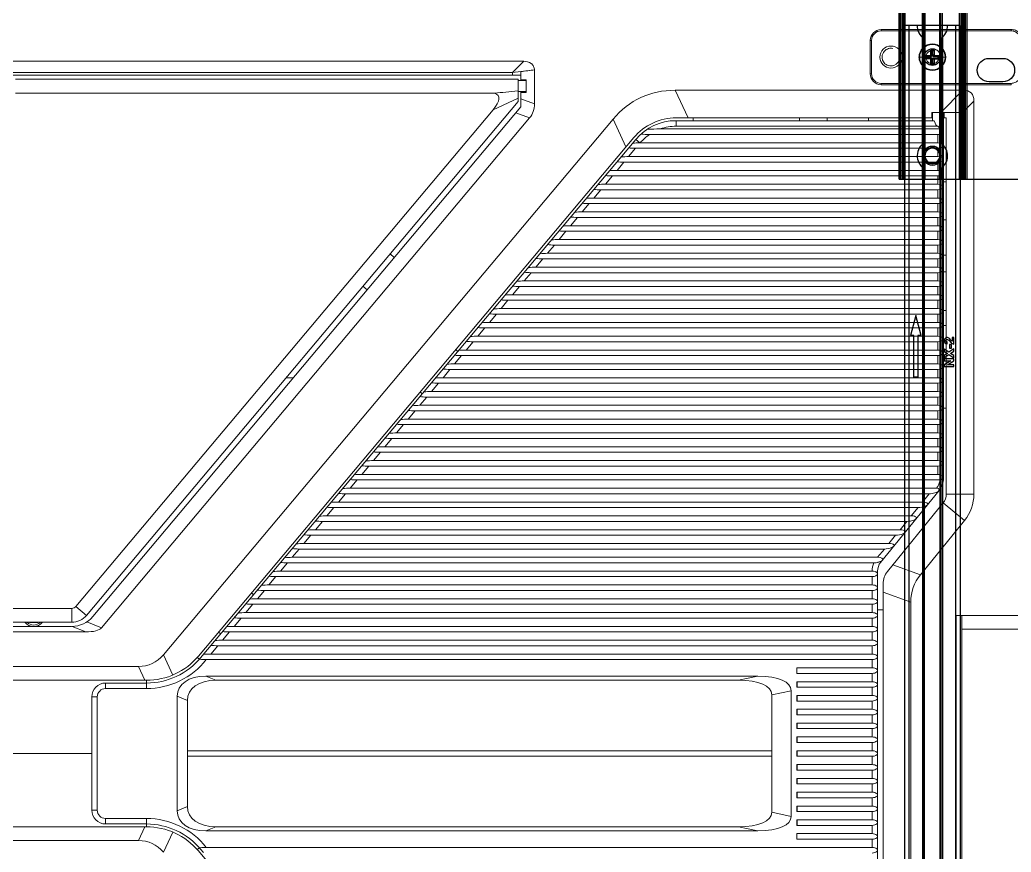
# Model space of a CAD drawing. Header units: millimetres. Extents: x 2185 to 26698, y 9658 to 17427.
# Drawn here: x 17061.6 to 17420.1, y 14630 to 14931.2 of the extents above; entities that cross this region are included whole.
import ezdxf

# ---------------------------------------------------------------- set-up
doc = ezdxf.new("R2010")
doc.units = ezdxf.units.MM
doc.linetypes.add('SLD-实线', pattern=[0])
doc.layers.add('1轮廓线', color=7, linetype='Continuous', lineweight=25)
doc.layers.add('文字层', color=8, linetype='SLD-实线', lineweight=15)
doc.layers.add('2020-NX-2_DXF_CONTINUOUS_LINE', color=7, linetype='Continuous')

# ---------------------------------------------------------------- blocks, each defined once
blk = doc.blocks.new('76128193')
at = {"color": 7, "linetype": 'Continuous'}
for p, q in [((-3113.93, 2573.93), (-3066.94, 2573.93)), ((-3113.93, 2573.93), (-3113.93, 2573.43)), ((-3113.93, 2573.43), (-3066.94, 2573.43)), ((-3066.94, 2573.43), (-3066.94, 2573.93)), ((-3117.43, 2569.93), (-3117.93, 2569.93)), ((-3117.93, 2557.93), (-3117.93, 2569.93)), ((-3117.43, 2557.93), (-3117.43, 2569.93)), ((-3429.66, 2562.43), (-3243.2, 2562.43)), ((-3243.2, 2562.43), (-3247.22, 2558.41)), ((-3247.22, 2558.41), (-3429.66, 2558.41)), ((-3429.66, 2557.43), (-3244.28, 2557.43)), ((-3244.28, 2558.75), (-3247.22, 2558.41)), ((-3247.22, 2557.43), (-3247.22, 2558.41)), ((-3239.33, 2559.33), (-3244.28, 2558.75)), ((-3244.28, 2558.66), (-3244.28, 2555.68)), ((-3239.28, 2559.33), (-3239.28, 2546.97)), ((-3117.93, 2557.93), (-3117.43, 2557.93)), ((-3426.99, 2555.93), (-3245.28, 2555.93)), ((-3245.28, 2555.93), (-3245.28, 2547.88)), ((-3245.28, 2555.43), (-3242.28, 2555.43)), ((-3244.28, 2555.68), (-3242.28, 2555.68)), ((-3244.28, 2555.57), (-3242.28, 2555.57)), ((-3244.28, 2555.57), (-3244.28, 2555.43)), ((-3242.28, 2555.68), (-3242.28, 2551.18)), ((-3066.94, 2554.43), (-3113.93, 2554.43)), ((-3113.93, 2554.43), (-3113.93, 2553.93)), ((-3066.94, 2553.93), (-3113.93, 2553.93)), ((-3066.94, 2553.93), (-3066.94, 2554.43)), ((-3426.99, 2550.93), (-3253.72, 2550.93)), ((-3254.31, 2544.89), (-3245.28, 2549.11)), ((-3245.28, 2551.43), (-3242.28, 2551.43)), ((-3244.28, 2551.43), (-3244.28, 2551.29)), ((-3242.28, 2551.29), (-3244.28, 2551.29)), ((-3242.28, 2551.18), (-3244.28, 2551.18)), ((-3244.28, 2551.18), (-3244.28, 2545.93)), ((-3084.36, 2551.93), (-3188.39, 2551.93)), ((-3183.72, 2541.93), (-3188.39, 2551.93)), ((-3084.36, 2551.93), (-3092.36, 2543.93)), ((-3245.28, 2547.88), (-3401.31, 2361.93)), ((-3399.03, 2361.5), (-3244.28, 2545.93)), ((-3239.28, 2546.97), (-3244.28, 2548.79)), ((-3084.51, 2543.93), (-3080.43, 2548.01)), ((-3080.43, 2405.75), (-3080.43, 2548.01)), ((-3254.31, 2544.89), (-3405.14, 2365.15)), ((-3395.93, 2357.42), (-3241.11, 2541.92)), ((-3246.11, 2543.74), (-3241.11, 2541.92)), ((-3188.11, 2541.93), (-3095.43, 2541.93)), ((-3181.93, 2541.93), (-3181.93, 2540.93)), ((-3143.43, 2540.93), (-3143.43, 2541.93)), ((-3133.43, 2541.93), (-3133.43, 2540.93)), ((-3118.5, 2540.93), (-3118.5, 2541.93)), ((-3095.68, 2543.93), (-3084.51, 2543.93)), ((-3095.68, 2541.93), (-3095.68, 2543.93)), ((-3095.43, 2540.93), (-3095.43, 2543.93)), ((-3091.43, 2537.9), (-3091.43, 2543.93)), ((-3091.42, 2541.93), (-3090.43, 2541.93)), ((-3091.18, 2543.93), (-3091.18, 2541.93)), ((-3090.43, 2541.93), (-3090.43, 2405.75)), ((-3210.92, 2541.42), (-3373.53, 2347.63)), ((-3210.92, 2541.42), (-3206.26, 2531.42)), ((-3188.11, 2540.93), (-3094.76, 2540.93)), ((-3188.11, 2540.93), (-3188.11, 2538.93)), ((-3188.11, 2538.93), (-3093.43, 2538.93)), ((-3092.46, 2537.93), (-3093.43, 2538.93)), ((-3091.74, 2540.93), (-3091.43, 2540.93)), ((-3360.85, 2347.18), (-3203.43, 2534.79)), ((-3093.43, 2535.93), (-3197.76, 2535.93)), ((-3193.86, 2537.93), (-3092.46, 2537.93)), ((-3093.43, 2535.93), (-3093.43, 2532.93)), ((-3091.43, 2536.93), (-3091.43, 2537.9)), ((-3091.43, 2536.93), (-3091.43, 2411.57)), ((-3360.09, 2346.54), (-3202.67, 2534.14)), ((-3201.22, 2532.93), (-3202.67, 2534.14)), ((-3093.43, 2532.93), (-3201.08, 2532.93)), ((-3205.27, 2527.93), (-3202.75, 2530.93)), ((-3093.43, 2527.93), (-3205.27, 2527.93)), ((-3202.75, 2530.93), (-3093.43, 2530.93)), ((-3093.43, 2530.93), (-3093.43, 2527.93)), ((-3209.47, 2522.93), (-3206.95, 2525.93)), ((-3206.95, 2525.93), (-3093.43, 2525.93)), ((-3093.43, 2525.93), (-3093.43, 2522.93)), ((-3213.66, 2517.93), (-3211.14, 2520.93)), ((-3211.14, 2520.93), (-3093.43, 2520.93)), ((-3093.43, 2522.93), (-3209.47, 2522.93)), ((-3093.43, 2520.93), (-3093.43, 2517.93)), ((-3093.43, 2517.93), (-3213.66, 2517.93)), ((-3090.43, 2518.86), (-3091.43, 2518.86)), ((-3217.86, 2512.93), (-3215.34, 2515.93)), ((-3215.34, 2515.93), (-3093.43, 2515.93)), ((-3093.43, 2515.93), (-3093.43, 2512.93)), ((-3222.05, 2507.93), (-3219.54, 2510.93)), ((-3219.54, 2510.93), (-3093.43, 2510.93)), ((-3093.43, 2512.93), (-3217.86, 2512.93)), ((-3093.43, 2510.93), (-3093.43, 2507.93)), ((-3226.25, 2502.93), (-3223.73, 2505.93)), ((-3223.73, 2505.93), (-3093.43, 2505.93)), ((-3093.43, 2507.93), (-3222.05, 2507.93)), ((-3093.43, 2505.93), (-3093.43, 2502.93)), ((-3093.43, 2502.93), (-3226.25, 2502.93)), ((-3091.43, 2505), (-3090.43, 2505)), ((-3230.44, 2497.93), (-3227.93, 2500.93)), ((-3227.93, 2500.93), (-3093.43, 2500.93)), ((-3093.43, 2500.93), (-3093.43, 2497.93)), ((-3234.64, 2492.93), (-3232.12, 2495.93)), ((-3232.12, 2495.93), (-3093.43, 2495.93)), ((-3093.43, 2497.93), (-3230.44, 2497.93)), ((-3093.43, 2495.93), (-3093.43, 2492.93)), ((-3291.54, 2492.75), (-3290.04, 2491.4)), ((-3093.43, 2492.93), (-3234.64, 2492.93)), ((-3090.43, 2492.25), (-3091.43, 2492.25)), ((-3238.84, 2487.93), (-3236.32, 2490.93)), ((-3236.32, 2490.93), (-3093.43, 2490.93)), ((-3093.43, 2490.93), (-3093.43, 2487.93)), ((-3243.03, 2482.93), (-3240.51, 2485.93)), ((-3240.51, 2485.93), (-3093.43, 2485.93)), ((-3093.43, 2487.93), (-3238.84, 2487.93)), ((-3093.43, 2485.93), (-3093.43, 2482.93)), ((-3090.43, 2486.25), (-3091.43, 2486.25)), ((-3299.85, 2479.7), (-3301.4, 2481)), ((-3247.23, 2477.93), (-3244.71, 2480.93)), ((-3244.71, 2480.93), (-3093.43, 2480.93)), ((-3093.43, 2482.93), (-3243.03, 2482.93)), ((-3093.43, 2480.93), (-3093.43, 2477.93)), ((-3093.43, 2477.93), (-3247.23, 2477.93)), ((-3251.42, 2472.93), (-3248.9, 2475.93)), ((-3248.9, 2475.93), (-3093.43, 2475.93)), ((-3093.43, 2475.93), (-3093.43, 2472.93)), ((-3255.62, 2467.93), (-3253.1, 2470.93)), ((-3253.1, 2470.93), (-3093.43, 2470.93)), ((-3093.43, 2472.93), (-3251.42, 2472.93)), ((-3093.43, 2470.93), (-3093.43, 2467.93)), ((-3090.43, 2472.25), (-3091.43, 2472.25)), ((-3093.43, 2467.93), (-3255.62, 2467.93)), ((-3091.43, 2466.85), (-3090.43, 2466.85)), ((-3259.81, 2462.93), (-3257.3, 2465.93)), ((-3093.43, 2462.93), (-3259.81, 2462.93)), ((-3257.3, 2465.93), (-3093.43, 2465.93)), ((-3093.43, 2465.93), (-3093.43, 2462.93)), ((-3264.01, 2457.93), (-3261.49, 2460.93)), ((-3261.49, 2460.93), (-3093.43, 2460.93)), ((-3093.43, 2460.93), (-3093.43, 2457.93)), ((-3268.2, 2452.93), (-3265.69, 2455.93)), ((-3267.03, 2457.44), (-3267.8, 2458.08)), ((-3265.69, 2455.93), (-3093.43, 2455.93)), ((-3093.43, 2457.93), (-3264.01, 2457.93)), ((-3093.43, 2455.93), (-3093.43, 2452.93)), ((-3093.43, 2452.93), (-3268.2, 2452.93)), ((-3272.4, 2447.93), (-3269.88, 2450.93)), ((-3269.88, 2450.93), (-3093.43, 2450.93)), ((-3093.43, 2450.93), (-3093.43, 2447.93)), ((-3329.15, 2447.93), (-3326.51, 2447.93)), ((-3276.59, 2442.93), (-3274.08, 2445.93)), ((-3274.08, 2445.93), (-3093.43, 2445.93)), ((-3093.43, 2447.93), (-3272.4, 2447.93)), ((-3093.43, 2445.93), (-3093.43, 2442.93)), ((-3280.65, 2442.76), (-3279.89, 2442.12)), ((-3093.43, 2442.93), (-3276.59, 2442.93)), ((-3280.79, 2437.93), (-3278.27, 2440.93)), ((-3093.43, 2437.93), (-3280.79, 2437.93)), ((-3278.27, 2440.93), (-3093.43, 2440.93)), ((-3093.43, 2440.93), (-3093.43, 2437.93)), ((-3284.99, 2432.93), (-3282.47, 2435.93)), ((-3282.47, 2435.93), (-3093.43, 2435.93)), ((-3093.43, 2435.93), (-3093.43, 2432.93)), ((-3090.43, 2436.93), (-3091.43, 2436.93)), ((-3289.18, 2427.93), (-3286.66, 2430.93)), ((-3286.66, 2430.93), (-3093.43, 2430.93)), ((-3093.43, 2432.93), (-3284.99, 2432.93)), ((-3093.43, 2430.93), (-3093.43, 2427.93)), ((-3093.43, 2427.93), (-3289.18, 2427.93)), ((-3293.38, 2422.93), (-3290.86, 2425.93)), ((-3290.86, 2425.93), (-3093.43, 2425.93)), ((-3093.43, 2425.93), (-3093.43, 2422.93)), ((-3297.57, 2417.93), (-3295.05, 2420.93)), ((-3295.05, 2420.93), (-3093.43, 2420.93)), ((-3093.43, 2422.93), (-3293.38, 2422.93)), ((-3093.43, 2420.93), (-3093.43, 2417.93)), ((-3093.43, 2417.93), (-3297.57, 2417.93)), ((-3301.77, 2412.93), (-3299.25, 2415.93)), ((-3093.43, 2412.93), (-3301.77, 2412.93)), ((-3299.25, 2415.93), (-3093.43, 2415.93)), ((-3093.43, 2415.93), (-3093.43, 2412.93)), ((-3305.96, 2407.93), (-3303.45, 2410.93)), ((-3303.45, 2410.93), (-3092.67, 2410.93)), ((-3310.16, 2402.93), (-3307.64, 2405.93)), ((-3096.57, 2405.93), (-3307.64, 2405.93)), ((-3093.92, 2407.93), (-3305.96, 2407.93)), ((-3114.14, 2381.11), (-3093, 2407.16)), ((-3096.57, 2405.93), (-3099.01, 2402.93)), ((-3090.43, 2405.75), (-3080.43, 2405.75)), ((-3310.16, 2402.93), (-3099.01, 2402.93)), ((-3091.55, 2402.6), (-3111.7, 2377.77)), ((-3083.79, 2396.29), (-3091.55, 2402.6)), ((-3314.35, 2397.93), (-3311.84, 2400.93)), ((-3311.84, 2400.93), (-3100.63, 2400.93)), ((-3100.63, 2400.93), (-3103.06, 2397.93)), ((-3318.55, 2392.93), (-3316.03, 2395.93)), ((-3316.03, 2395.93), (-3104.69, 2395.93)), ((-3103.06, 2397.93), (-3314.35, 2397.93)), ((-3104.69, 2395.93), (-3107.12, 2392.93)), ((-3099.75, 2376.62), (-3083.79, 2396.29)), ((-3107.12, 2392.93), (-3318.55, 2392.93)), ((-3322.75, 2387.93), (-3320.23, 2390.93)), ((-3111.18, 2387.93), (-3322.75, 2387.93)), ((-3320.23, 2390.93), (-3108.75, 2390.93)), ((-3108.75, 2390.93), (-3111.18, 2387.93)), ((-3326.94, 2382.93), (-3324.42, 2385.93)), ((-3324.42, 2385.93), (-3112.8, 2385.93)), ((-3112.8, 2385.93), (-3115.24, 2382.93)), ((-3331.14, 2377.93), (-3328.62, 2380.93)), ((-3328.62, 2380.93), (-3116.6, 2380.93)), ((-3115.24, 2382.93), (-3326.94, 2382.93)), ((-3117.26, 2377.93), (-3331.14, 2377.93)), ((-3115.26, 2377.95), (-3115.26, 2377.17)), ((-3115.26, 2377.17), (-3115.26, 2246.93)), ((-3099.75, 2376.62), (-3109.75, 2380.17)), ((-3335.33, 2372.93), (-3332.81, 2375.93)), ((-3117.26, 2375.93), (-3332.81, 2375.93)), ((-3117.26, 2375.93), (-3117.26, 2372.93)), ((-3113.26, 2373.36), (-3113.26, 2250.46)), ((-3341.63, 2370.1), (-3340.92, 2369.39)), ((-3339.53, 2367.93), (-3337.01, 2370.93)), ((-3337.01, 2370.93), (-3117.26, 2370.93)), ((-3335.33, 2372.93), (-3117.26, 2372.93)), ((-3117.26, 2370.93), (-3117.26, 2367.93)), ((-3113.26, 2370.28), (-3103.26, 2366.73)), ((-3117.26, 2367.93), (-3339.53, 2367.93)), ((-3103.26, 2366.73), (-3103.26, 2257.13)), ((-3406.67, 2364.43), (-3489.06, 2364.43)), ((-3406.67, 2359.43), (-3406.67, 2364.43)), ((-3405.14, 2365.15), (-3401.31, 2361.93)), ((-3343.72, 2362.93), (-3341.21, 2365.93)), ((-3117.26, 2362.93), (-3343.72, 2362.93)), ((-3341.21, 2365.93), (-3117.26, 2365.93)), ((-3117.26, 2365.93), (-3117.26, 2362.93)), ((-3113.26, 2363.93), (-3115.26, 2363.93)), ((-3406.67, 2359.43), (-3489.06, 2359.43)), ((-3418.93, 2359.33), (-3421.94, 2359.33)), ((-3420.63, 2359.33), (-3420.63, 2359.32)), ((-3420.23, 2359.32), (-3420.23, 2359.33)), ((-3395.93, 2357.42), (-3401.18, 2359.59)), ((-3347.92, 2357.93), (-3345.4, 2360.93)), ((-3345.4, 2360.93), (-3117.26, 2360.93)), ((-3117.26, 2360.93), (-3117.26, 2357.93)), ((-3086.79, 2361.93), (-3062.79, 2361.93)), ((-3086.79, 2361.93), (-3086.79, 2261.93)), ((-3084.79, 2361.93), (-3084.79, 2261.93)), ((-3401.61, 2355.93), (-3493.01, 2355.93)), ((-3406.69, 2357.93), (-3491, 2357.93)), ((-3406.46, 2357.93), (-3401.61, 2355.93)), ((-3352.79, 2355.24), (-3353.56, 2355.88)), ((-3352.11, 2352.93), (-3349.6, 2355.93)), ((-3349.6, 2355.93), (-3117.26, 2355.93)), ((-3117.26, 2357.93), (-3347.92, 2357.93)), ((-3117.26, 2355.93), (-3117.26, 2352.93)), ((-3061.45, 2356.93), (-3084.79, 2356.93)), ((-3117.26, 2352.93), (-3352.11, 2352.93)), ((-3356.31, 2347.93), (-3353.79, 2350.93)), ((-3353.79, 2350.93), (-3117.26, 2350.93)), ((-3117.26, 2350.93), (-3117.26, 2347.93)), ((-3370.13, 2340.34), (-3373.53, 2347.63)), ((-3361.27, 2346.69), (-3360.51, 2346.05)), ((-3358.01, 2345.93), (-3117.26, 2345.93)), ((-3117.26, 2347.93), (-3356.31, 2347.93)), ((-3117.26, 2345.93), (-3117.26, 2342.93)), ((-3503.23, 2343.43), (-3382.54, 2343.43)), ((-3382.54, 2343.43), (-3380.21, 2338.43)), ((-3117.26, 2342.93), (-3144.48, 2342.93)), ((-3144.48, 2340.93), (-3144.48, 2342.93)), ((-3504.44, 2338.43), (-3379.61, 2338.43)), ((-3394.43, 2337.43), (-3379.62, 2337.43)), ((-3394.43, 2337.43), (-3394.43, 2335.43)), ((-3379.62, 2335.43), (-3379.62, 2337.43)), ((-3379.57, 2338.43), (-3379.57, 2337.44)), ((-3358.19, 2339.93), (-3158.5, 2339.93)), ((-3354.5, 2338.43), (-3358.19, 2339.93)), ((-3165.56, 2338.43), (-3354.5, 2338.43)), ((-3158.5, 2339.93), (-3165.56, 2338.43)), ((-3144.48, 2340.93), (-3117.26, 2340.93)), ((-3117.26, 2337.93), (-3144.48, 2337.93)), ((-3144.48, 2335.93), (-3144.48, 2337.93)), ((-3144.31, 2336.37), (-3144.31, 2337.49)), ((-3117.26, 2340.93), (-3117.26, 2337.93)), ((-3394.43, 2335.43), (-3379.63, 2335.43)), ((-3153.52, 2333.17), (-3146.46, 2334.67)), ((-3146.46, 2334.67), (-3146.46, 2289.19)), ((-3144.48, 2335.93), (-3117.26, 2335.93)), ((-3117.26, 2335.93), (-3117.26, 2332.93)), ((-3397.43, 2332.43), (-3399.43, 2332.43)), ((-3399.43, 2291.43), (-3399.43, 2332.43)), ((-3397.43, 2291.43), (-3397.43, 2332.43)), ((-3368.54, 2332.63), (-3364.85, 2331.13)), ((-3368.54, 2291.23), (-3368.54, 2332.63)), ((-3364.85, 2292.73), (-3364.85, 2331.13)), ((-3153.51, 2312.93), (-3153.52, 2333.17)), ((-3117.26, 2332.93), (-3144.48, 2332.93)), ((-3144.48, 2330.93), (-3144.48, 2332.93)), ((-3144.48, 2330.93), (-3117.26, 2330.93)), ((-3144.31, 2331.37), (-3144.31, 2332.49)), ((-3117.26, 2330.93), (-3117.26, 2327.93)), ((-3117.26, 2327.93), (-3144.48, 2327.93)), ((-3144.48, 2325.93), (-3144.48, 2327.93)), ((-3144.31, 2326.37), (-3144.31, 2327.49)), ((-3144.48, 2325.93), (-3117.26, 2325.93)), ((-3117.26, 2325.93), (-3117.26, 2322.93)), ((-3117.26, 2322.93), (-3144.48, 2322.93)), ((-3144.48, 2320.93), (-3144.48, 2322.93)), ((-3144.48, 2320.93), (-3117.26, 2320.93)), ((-3144.31, 2321.37), (-3144.31, 2322.49)), ((-3117.26, 2320.93), (-3117.26, 2317.93)), ((-3117.26, 2317.93), (-3144.48, 2317.93)), ((-3144.48, 2315.93), (-3144.48, 2317.93)), ((-3144.48, 2315.93), (-3117.26, 2315.93)), ((-3144.31, 2316.37), (-3144.31, 2317.49)), ((-3117.26, 2315.93), (-3117.26, 2312.93)), ((-3153.52, 2312.93), (-3364.85, 2312.93)), ((-3153.51, 2310.93), (-3153.51, 2312.93)), ((-3117.26, 2312.93), (-3144.48, 2312.93)), ((-3144.48, 2310.93), (-3144.48, 2312.93)), ((-3144.31, 2311.37), (-3144.31, 2312.49)), ((-3399.43, 2311.93), (-3449.22, 2311.93)), ((-3153.52, 2310.93), (-3364.85, 2310.93)), ((-3153.52, 2290.69), (-3153.51, 2310.93)), ((-3144.48, 2310.93), (-3117.26, 2310.93)), ((-3117.26, 2310.93), (-3117.26, 2307.93)), ((-3117.26, 2307.93), (-3144.48, 2307.93)), ((-3144.48, 2305.93), (-3144.48, 2307.93)), ((-3144.48, 2305.93), (-3117.26, 2305.93)), ((-3144.31, 2306.37), (-3144.31, 2307.49)), ((-3117.26, 2305.93), (-3117.26, 2302.93)), ((-3117.26, 2302.93), (-3144.48, 2302.93)), ((-3144.48, 2300.93), (-3144.48, 2302.93)), ((-3144.31, 2301.37), (-3144.31, 2302.49)), ((-3144.48, 2300.93), (-3117.26, 2300.93)), ((-3117.26, 2300.93), (-3117.26, 2297.93)), ((-3117.26, 2297.93), (-3144.48, 2297.93)), ((-3144.48, 2295.93), (-3144.48, 2297.93)), ((-3144.48, 2295.93), (-3117.26, 2295.93)), ((-3144.31, 2296.37), (-3144.31, 2297.49)), ((-3117.26, 2295.93), (-3117.26, 2292.93)), ((-3399.43, 2291.43), (-3397.43, 2291.43)), ((-3364.85, 2292.73), (-3368.54, 2291.23)), ((-3117.26, 2292.93), (-3144.48, 2292.93)), ((-3144.48, 2290.93), (-3144.48, 2292.93)), ((-3144.48, 2290.93), (-3117.26, 2290.93)), ((-3144.31, 2291.37), (-3144.31, 2292.49)), ((-3117.26, 2290.93), (-3117.26, 2287.93)), ((-3379.62, 2288.43), (-3394.43, 2288.43)), ((-3394.43, 2288.43), (-3394.43, 2286.43)), ((-3379.62, 2286.43), (-3379.62, 2288.43)), ((-3146.46, 2289.19), (-3153.52, 2290.69)), ((-3117.26, 2287.93), (-3144.48, 2287.93)), ((-3144.48, 2285.93), (-3144.48, 2287.93)), ((-3144.31, 2286.37), (-3144.31, 2287.49)), ((-3504.44, 2285.43), (-3379.61, 2285.43)), ((-3379.62, 2286.43), (-3394.43, 2286.43)), ((-3380.21, 2285.43), (-3382.54, 2280.43)), ((-3379.57, 2286.43), (-3379.57, 2285.43)), ((-3358.19, 2283.93), (-3354.5, 2285.43)), ((-3158.5, 2283.93), (-3358.19, 2283.93)), ((-3354.5, 2285.43), (-3165.56, 2285.43)), ((-3165.56, 2285.43), (-3158.5, 2283.93)), ((-3144.48, 2285.93), (-3117.26, 2285.93)), ((-3117.26, 2285.93), (-3117.26, 2282.93)), ((-3503.23, 2280.43), (-3382.54, 2280.43)), ((-3373.53, 2276.23), (-3370.13, 2283.52)), ((-3117.26, 2282.93), (-3144.48, 2282.93)), ((-3144.48, 2280.93), (-3144.48, 2282.93)), ((-3144.48, 2280.93), (-3117.26, 2280.93)), ((-3117.26, 2280.93), (-3117.26, 2277.93)), ((-3360.51, 2277.81), (-3361.28, 2277.17)), ((-3360.85, 2276.68), (-3203.43, 2089.07)), ((-3359.03, 2276.06), (-3360.09, 2277.32)), ((-3117.26, 2277.93), (-3358.01, 2277.93))]:
    blk.add_line(p, q, dxfattribs=at)
for centre, radius in [((-3110.43, 2563.93), 4), ((-3095.43, 2563.93), 3)]:
    blk.add_circle(centre, radius, dxfattribs=at)
for centre, radius, start, end in [((-3113.93, 2569.93), 4, 90.0031, 180), ((-3113.93, 2569.93), 3.5, 90.0091, 180), ((-3110.43, 2563.93), 3.2, 78.1353, 360), ((-3095.43, 2563.93), 2.4, 74.0896, 0), ((-3113.93, 2557.93), 4, 180, 269.9969), ((-3113.93, 2557.93), 3.5, 180, 269.9908), ((-3188.11, 2521.93), 20, 90, 140), ((-3188.11, 2521.93), 19, 90, 140), ((-3188.11, 2521.93), 17, 90, 109.7492), ((-3188.11, 2521.93), 17, 124.5603, 139.6798), ((-3092.47, 2521.87), 16.07, 86.2934, 89.969), ((-3201.08, 2505.43), 27.5, 90, 90.3069), ((-3098.43, 2411.57), 5.8, 321.1272, 353.6644), ((-3098.43, 2411.57), 7, 320.9365, 0), ((-3095.43, 2405.75), 5, 320.9365, 0), ((-3095.43, 2405.75), 15, 320.9365, 0), ((-3310.19, 2375.86), 27.07, 89.9295, 95.7034), ((-3110.26, 2377.95), 7, 154.8411, 180.1972), ((-3110.26, 2377.95), 5, 140.9365, 180), ((-3106.26, 2373.36), 7, 140.9365, 180), ((-3335.36, 2345.86), 27.07, 89.9296, 95.7035), ((-3406.67, 2366.43), 2, 270, 320), ((-3420.43, 2361.93), 4, 219.3608, 320.6392), ((-3420.43, 2361.93), 3.5, 225.7073, 314.2925), ((-3420.43, 2361.93), 2.6, 254.1627, 285.8373), ((-3420.43, 2361.93), 2.61, 274.3864, 275.1895), ((-3406.69, 2367.93), 10, 270, 320), ((-3406.67, 2366.43), 7, 270, 320), ((-3379.62, 2362.93), 27.5, 269.9869, 321.8165), ((-3379.62, 2362.93), 25.5, 269.9996, 320), ((-3379.62, 2362.93), 24.5, 270.0308, 319.9989), ((-3358.49, 2363.02), 17.08, 263.2468, 265.9519), ((-3394.43, 2332.43), 5, 90, 180), ((-3394.43, 2332.43), 3, 90.0323, 180), ((-3394.43, 2291.43), 5, 180, 270), ((-3394.43, 2291.43), 3, 180, 270), ((-3379.62, 2260.93), 27.5, 38.1835, 90), ((-3379.62, 2260.93), 25.5, 40, 90.0005), ((-3379.62, 2260.93), 24.5, 40, 89.9698), ((-3358.63, 2262.2), 15.71, 95.4897, 96.8103)]:
    blk.add_arc(centre, radius, start, end, dxfattribs=at)
for centre, major_axis, ratio, start_param, end_param in [((-4110.91, 2149.44), (858.57, 400.36), 0.042224, -0.090304, 0.040423), ((-2962.9, 2684.76), (310.21, 129.43), 0.111795, -2.829922, -2.759001), ((-2845.45, 1787.08), (355.43, -762.22), 0.178355, 3.058615, 3.22457), ((-3182.41, 2449.95), (-101, -101), 0.140028, 3.002469, 3.280716), ((-3443.24, 2618.35), (-203.5, 74.07), 0.184705, 3.074467, 3.208719), ((-3093.43, 2546.93), (0, 8), 0.25, -3.864329, -3.141594), ((-3093.43, 2546.93), (-0.53, 8.26), 0.233529, -3.408725, -2.398606), ((-3093.43, 2536.93), (2, 0), 0.500007, -1.570796, 0.000001), ((-3201.91, 2531.93), (5.29, 0.16), 0.186515, -2.259526, -1.735928), ((-3201.91, 2531.93), (5.29, 0.16), 0.186515, 1.433756, 1.929264), ((-3093.43, 2531.93), (2, 0), 0.500007, -1.570796, 1.570796), ((-3206.11, 2526.93), (5.29, 0.16), 0.186515, 1.405665, 1.929264), ((-3093.43, 2526.93), (2, 0), 0.500007, -1.570796, 1.570796), ((-3206.11, 2526.93), (5.29, 0.16), 0.186515, -2.259526, -1.735928), ((-3210.31, 2521.93), (5.29, 0.16), 0.186515, -2.259526, -1.735928), ((-3210.31, 2521.93), (5.29, 0.16), 0.186515, 1.405665, 1.929264), ((-3093.43, 2521.93), (2, 0), 0.500007, -1.570796, 1.570796), ((-3214.5, 2516.93), (5.29, 0.16), 0.186515, 1.405665, 1.929264), ((-3093.43, 2516.93), (2, 0), 0.500007, -1.570796, 1.570796), ((-3214.5, 2516.93), (5.29, 0.16), 0.186515, -2.259526, -1.735928), ((-3218.7, 2511.93), (5.29, 0.16), 0.186515, -2.259526, -1.735928), ((-3218.7, 2511.93), (5.29, 0.16), 0.186515, 1.405665, 1.929264), ((-3093.43, 2511.93), (2, 0), 0.500007, -1.570796, 1.570796), ((-3222.89, 2506.93), (5.29, 0.16), 0.186515, -2.259526, -1.735928), ((-3222.89, 2506.93), (5.29, 0.16), 0.186515, 1.405665, 1.929264), ((-3093.43, 2506.93), (2, 0), 0.500007, -1.570796, 1.570796), ((-3227.09, 2501.93), (5.29, 0.16), 0.186515, 1.405665, 1.929264), ((-3093.43, 2501.93), (2, 0), 0.500007, -1.570796, 1.570796), ((-3227.09, 2501.93), (5.29, 0.16), 0.186515, -2.259526, -1.735928), ((-3231.28, 2496.93), (5.29, 0.16), 0.186515, -2.259526, -1.735928), ((-3231.28, 2496.93), (5.29, 0.16), 0.186515, 1.405665, 1.929264), ((-3093.43, 2496.93), (2, 0), 0.500007, -1.570796, 1.570796), ((-3235.48, 2491.93), (5.29, 0.16), 0.186515, 1.405665, 1.929264), ((-3093.43, 2491.93), (2, 0), 0.500007, -1.570796, 1.570796), ((-3235.48, 2491.93), (5.29, 0.16), 0.186515, -2.259526, -1.735928), ((-3239.67, 2486.93), (5.29, 0.16), 0.186515, -2.259526, -1.735928), ((-3239.67, 2486.93), (5.29, 0.16), 0.186515, 1.405665, 1.929264), ((-3093.43, 2486.93), (2, 0), 0.500007, -1.570796, 1.570796), ((-3243.87, 2481.93), (5.29, 0.16), 0.186515, -2.259526, -1.735928), ((-3243.87, 2481.93), (5.29, 0.16), 0.186515, 1.405665, 1.929264), ((-3093.43, 2481.93), (2, 0), 0.500007, -1.570796, 1.570796), ((-3248.07, 2476.93), (5.29, 0.16), 0.186515, 1.405665, 1.929264), ((-3093.43, 2476.93), (2, 0), 0.500007, 4.712389, 7.853982), ((-3248.07, 2476.93), (5.29, 0.16), 0.186515, -2.259526, -1.735928), ((-3252.26, 2471.93), (5.29, 0.16), 0.186515, -2.259526, -1.735928), ((-3252.26, 2471.93), (5.29, 0.16), 0.186515, 1.405665, 1.929264), ((-3093.43, 2471.93), (2, 0), 0.500007, 4.712389, 7.853982), ((-3256.46, 2466.93), (5.29, 0.16), 0.186515, 1.405665, 1.929264), ((-3093.43, 2466.93), (2, 0), 0.500007, -1.570796, 1.570796), ((-3260.65, 2461.93), (5.29, 0.16), 0.186515, 1.405665, 1.929264), ((-3256.46, 2466.93), (5.29, 0.16), 0.186515, -2.259526, -1.735928), ((-3093.43, 2461.93), (2, 0), 0.500007, -1.570796, 1.570796), ((-3260.65, 2461.93), (5.29, 0.16), 0.186515, -2.259526, -1.735928), ((-3264.85, 2456.93), (5.29, 0.16), 0.186515, -2.259526, -1.735928), ((-3264.85, 2456.93), (5.29, 0.16), 0.186515, 1.405665, 1.929264), ((-3093.43, 2456.93), (2, 0), 0.500007, -1.570796, 1.570796), ((-3269.04, 2451.93), (5.29, 0.16), 0.186515, 1.405665, 1.929264), ((-3093.43, 2451.93), (2, 0), 0.500007, -1.570796, 1.570796), ((-3269.04, 2451.93), (5.29, 0.16), 0.186515, -2.259526, -1.735928), ((-3273.24, 2446.93), (5.29, 0.16), 0.186515, -2.259526, -1.735928), ((-3273.24, 2446.93), (5.29, 0.16), 0.186515, 1.405665, 1.929264), ((-3093.43, 2446.93), (2, 0), 0.500007, -1.570796, 1.570796), ((-3277.43, 2441.93), (5.29, 0.16), 0.186515, 1.405665, 1.929264), ((-3093.43, 2441.93), (2, 0), 0.500007, -1.570796, 1.570796), ((-3281.63, 2436.93), (5.29, 0.16), 0.186515, 1.405665, 1.929264), ((-3277.43, 2441.93), (5.29, 0.16), 0.186515, -2.259526, -1.735928), ((-3093.43, 2436.93), (2, 0), 0.500007, -1.570796, 1.570796), ((-3281.63, 2436.93), (5.29, 0.16), 0.186515, -2.259526, -1.735928), ((-3285.82, 2431.93), (5.29, 0.16), 0.186515, -2.259526, -1.735928), ((-3285.82, 2431.93), (5.29, 0.16), 0.186515, 1.405665, 1.929264), ((-3093.43, 2431.93), (2, 0), 0.500007, -1.570796, 1.570796), ((-3290.02, 2426.93), (5.29, 0.16), 0.186515, 1.405665, 1.929264), ((-3093.43, 2426.93), (2, 0), 0.500007, -1.570796, 1.570796), ((-3290.02, 2426.93), (5.29, 0.16), 0.186515, -2.259526, -1.735928), ((-3294.22, 2421.93), (5.29, 0.16), 0.186515, -2.259526, -1.735928), ((-3294.22, 2421.93), (5.29, 0.16), 0.186515, 1.405665, 1.929264), ((-3093.43, 2421.93), (2, 0), 0.500007, -1.570796, 1.570796), ((-3298.41, 2416.93), (5.29, 0.16), 0.186515, 1.405665, 1.929264), ((-3093.43, 2416.93), (2, 0), 0.500007, -1.570796, 1.570796), ((-3302.61, 2411.93), (5.29, 0.16), 0.186515, 1.405665, 1.929264), ((-3298.41, 2416.93), (5.29, 0.16), 0.186515, -2.259526, -1.735928), ((-3302.61, 2411.93), (5.29, 0.16), 0.186515, -2.259526, -1.735928), ((-3306.8, 2406.93), (5.29, 0.16), 0.186515, 1.405665, 1.929264), ((-3095.76, 2406.93), (2.7, 0.34), 0.348247, -1.920201, -0.349404), ((-3099.82, 2401.93), (2.7, 0.34), 0.348247, 4.362984, 7.504577), ((-3311, 2401.93), (5.29, 0.16), 0.186515, -2.259526, -1.735928), ((-3315.19, 2396.93), (5.29, 0.16), 0.186515, -2.259526, -1.735928), ((-3315.19, 2396.93), (5.29, 0.16), 0.186515, 1.405665, 1.929264), ((-3103.88, 2396.93), (2.7, 0.34), 0.348247, 4.362984, 7.504577), ((-3319.39, 2391.93), (5.29, 0.16), 0.186515, 1.405665, 1.929264), ((-3107.93, 2391.93), (2.7, 0.34), 0.348247, 4.362984, 7.504577), ((-3323.58, 2386.93), (5.29, 0.16), 0.186515, 1.405665, 1.929264), ((-3319.39, 2391.93), (5.29, 0.16), 0.186515, -2.259526, -1.735928), ((-3111.99, 2386.93), (2.7, 0.34), 0.348247, 4.362984, 7.504577), ((-3323.58, 2386.93), (5.29, 0.16), 0.186515, -2.259526, -1.735928), ((-3327.78, 2381.93), (5.29, 0.16), 0.186515, -2.259526, -1.735928), ((-3327.78, 2381.93), (5.29, 0.16), 0.186515, 1.405665, 1.929264), ((-3116.05, 2381.93), (2.7, 0.34), 0.348247, 5.933781, 7.504577), ((-3331.98, 2376.93), (5.29, 0.16), 0.186515, 1.405665, 1.929264), ((-3117.26, 2376.93), (2, 0), 0.500007, -1.570796, 0.000001), ((-2695.34, 2227.59), (407.04, -144.4), 0.185229, 3.075978, 3.207207), ((-3336.17, 2371.93), (5.29, 0.16), 0.186515, -2.259526, -1.735928), ((-3117.26, 2371.93), (2, 0), 0.500007, 4.712389, 7.853982), ((-3340.37, 2366.93), (5.29, 0.16), 0.186515, -2.259526, -1.735928), ((-3340.37, 2366.93), (5.29, 0.16), 0.186515, 1.405665, 1.929264), ((-3117.26, 2366.93), (2, 0), 0.500007, 4.712389, 7.853982), ((-3344.56, 2361.93), (5.29, 0.16), 0.186515, 1.405665, 1.929264), ((-3117.26, 2361.93), (2, 0), 0.500007, 4.712389, 7.853982), ((-3344.56, 2361.93), (5.29, 0.16), 0.186515, -2.259526, -1.735928), ((-3444.98, 2378.29), (49.36, -20.36), 0.18728, -0.426213, -0.059286), ((-3348.76, 2356.93), (5.29, 0.16), 0.186515, -2.259526, -1.735928), ((-3348.76, 2356.93), (5.29, 0.16), 0.186515, 1.405665, 1.929264), ((-3117.26, 2356.93), (2, 0), 0.500007, 4.712389, 7.853982), ((-3352.95, 2351.93), (5.29, 0.16), 0.186515, 1.405665, 1.929264), ((-3117.26, 2351.93), (2, 0), 0.500007, 4.712389, 7.853982), ((-3352.95, 2351.93), (5.29, 0.16), 0.186515, -2.259526, -1.735928), ((-3519.72, 2649.37), (-142.17, 304.89), 0.178355, -3.22457, -3.058615), ((-3357.15, 2346.93), (5.29, 0.16), 0.186515, 1.405665, 1.929264), ((-3117.26, 2346.93), (2, 0), 0.500007, 4.712389, 7.853982), ((-3117.26, 2341.93), (2, 0), 0.500007, 4.712389, 7.853982), ((-3352.69, 2328.75), (15.39, -6.26), 0.601742, 2.165102, 3.381582), ((-3349, 2327.25), (15.39, -6.26), 0.601742, 2.165102, 3.381582), ((-3173.97, 2329.49), (20.38, 4.33), 0.383888, -0.081401, 1.065208), ((-3166.92, 2330.99), (20.38, 4.33), 0.383888, -0.081401, 1.065208), ((-3144.48, 2336.93), (0, 1), 0.216151, -0.972159, 0), ((-3117.26, 2336.93), (2, 0), 0.500007, 4.712389, 7.853982), ((-3144.48, 2336.93), (0, 1), 0.216151, -3.141593, -2.169434), ((-3144.48, 2331.93), (0, 1), 0.216151, -0.972159, 0), ((-3144.48, 2331.93), (0, 1), 0.216151, -3.141593, -2.169434), ((-3117.26, 2331.93), (2, 0), 0.500007, 4.712389, 7.853982), ((-3144.48, 2326.93), (0, 1), 0.216151, -0.972159, 0), ((-3117.26, 2326.93), (2, 0), 0.500007, 4.712389, 7.853982), ((-3144.48, 2326.93), (0, 1), 0.216151, -3.141593, -2.169434), ((-3144.48, 2321.93), (0, 1), 0.216151, -0.972159, 0), ((-3144.48, 2321.93), (0, 1), 0.216151, -3.141593, -2.169434), ((-3117.26, 2321.93), (2, 0), 0.500007, 4.712389, 7.853982), ((-3144.48, 2316.93), (0, 1), 0.216151, -0.972159, 0), ((-3144.48, 2316.93), (0, 1), 0.216151, -3.141593, -2.169434), ((-3117.26, 2316.93), (2, 0), 0.500007, 4.712389, 7.853982), ((-3144.48, 2311.93), (0, 1), 0.216151, -0.972159, 0), ((-3117.26, 2311.93), (2, 0), 0.500007, -1.570796, 1.570796), ((-3144.48, 2311.93), (0, 1), 0.216151, -3.141593, -2.169434), ((-3144.48, 2306.93), (0, 1), 0.216151, -0.972159, 0), ((-3144.48, 2306.93), (0, 1), 0.216151, -3.141593, -2.169434), ((-3117.26, 2306.93), (2, 0), 0.500007, 4.712389, 7.853982), ((-3144.48, 2301.93), (0, 1), 0.216151, -0.972159, 0), ((-3117.26, 2301.93), (2, 0), 0.500007, 4.712389, 7.853982), ((-3144.48, 2301.93), (0, 1), 0.216151, -3.141593, -2.169434), ((-3144.48, 2296.93), (0, 1), 0.216151, -0.972159, 0), ((-3144.48, 2296.93), (0, 1), 0.216151, -3.141593, -2.169434), ((-3117.26, 2296.93), (2, 0), 0.500007, 4.712389, 7.853982), ((-3352.69, 2295.11), (15.39, 6.26), 0.601742, 2.901603, 4.118084), ((-3349, 2296.61), (15.39, 6.26), 0.601742, 2.901603, 4.118084), ((-3144.48, 2291.93), (0, 1), 0.216151, -0.972159, 0), ((-3144.48, 2291.93), (0, 1), 0.216151, -3.141593, -2.169434), ((-3117.26, 2291.93), (2, 0), 0.500007, 4.712389, 7.853982), ((-3173.97, 2294.37), (20.38, -4.33), 0.383888, -1.065208, 0.081401), ((-3166.92, 2292.87), (20.38, -4.33), 0.383888, -1.065208, 0.081401), ((-3144.48, 2286.93), (0, 1), 0.216151, -0.972159, 0), ((-3117.26, 2286.93), (2, 0), 0.500007, 4.712389, 7.853982), ((-3144.48, 2286.93), (0, 1), 0.216151, -3.141593, -2.169434), ((-3519.72, 1974.49), (142.17, 304.89), 0.178355, -0.082977, 0.082977), ((-3117.26, 2281.93), (2, 0), 0.500007, 4.712389, 7.853982), ((-3117.26, 2276.93), (2, 0), 0.500007, 4.712389, 7.853982)]:
    blk.add_ellipse(centre, major_axis=major_axis, ratio=ratio, start_param=start_param, end_param=end_param, dxfattribs=at)
for points, knots in [([(-3062.93, 2569.99), (-3062.94, 2570.51), (-3063.13, 2571.55), (-3064.04, 2572.87), (-3065.38, 2573.73), (-3066.42, 2573.93), (-3066.94, 2573.93)], [0, 0, 0, 0, 0.24999, 0.500013, 0.749974, 1, 1, 1, 1]), ([(-3066.94, 2573.43), (-3066.49, 2573.43), (-3065.57, 2573.25), (-3064.4, 2572.47), (-3063.62, 2571.31), (-3063.44, 2570.38), (-3063.43, 2569.93)], [0, 0, 0, 0, 0.250026, 0.5, 0.749975, 1, 1, 1, 1]), ([(-3239.29, 2559.22), (-3239.32, 2559.46), (-3239.42, 2559.92), (-3239.71, 2560.81), (-3240.75, 2562.16), (-3242.28, 2562.43), (-3243.2, 2562.43)], [0, 0, 0, 0, 0.126325, 0.252711, 0.503276, 1, 1, 1, 1]), ([(-3063.43, 2557.93), (-3063.44, 2557.48), (-3063.62, 2556.56), (-3064.4, 2555.39), (-3065.57, 2554.61), (-3066.49, 2554.43), (-3066.94, 2554.43)], [0, 0, 0, 0, 0.250025, 0.499999, 0.749974, 1, 1, 1, 1]), ([(-3091.69, 2412.42), (-3091.92, 2412.62), (-3092.51, 2412.86), (-3093.13, 2412.93), (-3093.43, 2412.93)], [0, 0, 0, 0, 0.503145, 1, 1, 1, 1]), ([(-3092.67, 2410.93), (-3092.45, 2410.93), (-3092.1, 2411.01), (-3091.71, 2411.27), (-3091.56, 2411.48), (-3091.5, 2411.59)], [0, 0, 0, 0, 0.473362, 0.726685, 1, 1, 1, 1]), ([(-3091.43, 2411.93), (-3091.43, 2411.98), (-3091.46, 2412.17), (-3091.58, 2412.32), (-3091.69, 2412.42)], [0, 0, 0, 0, 0.257653, 1, 1, 1, 1]), ([(-3093.09, 2407.66), (-3093.14, 2407.72), (-3093.38, 2407.9), (-3093.69, 2407.93), (-3093.92, 2407.93)], [0, 0, 0, 0, 0.243548, 1, 1, 1, 1]), ([(-3092.99, 2407.44), (-3092.99, 2407.46), (-3093.01, 2407.54), (-3093.05, 2407.62), (-3093.09, 2407.66)], [0, 0, 0, 0, 0.265319, 1, 1, 1, 1]), ([(-3116.6, 2380.93), (-3116.49, 2380.93), (-3116.06, 2380.94), (-3115.64, 2381.01), (-3115.32, 2381.08)], [0, 0, 0, 0, 0.247146, 1, 1, 1, 1]), ([(-3115.32, 2381.08), (-3115.23, 2381.1), (-3114.87, 2381.19), (-3114.52, 2381.31), (-3114.26, 2381.42)], [0, 0, 0, 0, 0.24683, 1, 1, 1, 1]), ([(-3115.75, 2377.59), (-3115.87, 2377.66), (-3116.35, 2377.86), (-3116.87, 2377.93), (-3117.26, 2377.93)], [0, 0, 0, 0, 0.253805, 1, 1, 1, 1])]:
    blk.add_open_spline(points, degree=3, knots=knots, dxfattribs=at)
for points in [[(-3239.28, 2559.33), (-3240.95, 2559.12), (-3242.61, 2558.89), (-3244.28, 2558.66)], [(-3200.81, 2536.06), (-3199.8, 2535.96), (-3198.78, 2535.93), (-3197.76, 2535.93)], [(-3193.86, 2537.93), (-3195.43, 2537.93), (-3197, 2537.91), (-3198.57, 2537.8)], [(-3091.5, 2411.59), (-3091.46, 2411.69), (-3091.43, 2411.81), (-3091.43, 2411.92)], [(-3310.14, 2406.06), (-3309.31, 2405.96), (-3308.48, 2405.93), (-3307.64, 2405.93)], [(-3093.04, 2407.12), (-3092.99, 2407.21), (-3092.97, 2407.33), (-3092.99, 2407.44)], [(-3114.26, 2381.42), (-3114.06, 2381.5), (-3113.86, 2381.59), (-3113.67, 2381.69)], [(-3115.47, 2377.4), (-3115.56, 2377.48), (-3115.65, 2377.54), (-3115.75, 2377.59)], [(-3115.26, 2377.17), (-3115.32, 2377.26), (-3115.39, 2377.34), (-3115.47, 2377.4)], [(-3335.31, 2376.06), (-3334.48, 2375.96), (-3333.65, 2375.93), (-3332.81, 2375.93)], [(-3359.69, 2345.99), (-3359.13, 2345.95), (-3358.57, 2345.93), (-3358.01, 2345.93)], [(-3358.01, 2277.93), (-3358.72, 2277.93), (-3359.43, 2277.9), (-3360.14, 2277.84)]]:
    blk.add_open_spline(points, degree=3, dxfattribs=at)
blk = doc.blocks.new('*U127')
at = {"layer": '文字层'}
blk.add_blockref('76128193', (3540.43, -2316.18), dxfattribs=at)
blk = doc.blocks.new('*U128')
at = {"color": 0, "linetype": 'ByBlock', "lineweight": -2, "transparency": 16777216}
blk.add_blockref('*U127', (0, 2160), dxfattribs=at)
blk = doc.blocks.new('fdgcb')
at = {"layer": '1轮廓线', "linetype": 'Continuous', "lineweight": 25}
for p, q in [((18144.2, 11107.21), (18144.6, 11106.81)), ((18144.2, 11105.6), (18144.2, 11107.21)), ((18144.2, 11107.21), (18145.4, 11107.21)), ((18144.6, 11106.81), (18145, 11106.81)), ((18144.6, 11105.2), (18144.6, 11106.81)), ((18145.4, 11107.21), (18145, 11106.81)), ((18145, 11105.2), (18145, 11106.81)), ((18145.4, 11107.21), (18145.4, 11105.6)), ((18142.3, 11105.31), (18142.7, 11104.91)), ((18142.3, 11104.11), (18142.3, 11105.31)), ((18142.3, 11105.31), (18143.91, 11105.31)), ((18142.3, 11104.11), (18142.7, 11104.51)), ((18143.91, 11104.11), (18142.3, 11104.11)), ((18142.7, 11104.91), (18142.7, 11104.51)), ((18144.31, 11104.91), (18142.7, 11104.91)), ((18144.31, 11104.51), (18142.7, 11104.51)), ((18144.2, 11102.21), (18144.2, 11103.82)), ((18144.2, 11102.21), (18144.6, 11102.61)), ((18144.6, 11104.22), (18144.6, 11102.61)), ((18144.6, 11102.61), (18145, 11102.61)), ((18145, 11102.61), (18145, 11104.22)), ((18145.4, 11102.21), (18145, 11102.61)), ((18146.9, 11104.91), (18145.29, 11104.91)), ((18145.29, 11104.51), (18146.9, 11104.51)), ((18145.4, 11103.82), (18145.4, 11102.21)), ((18145.69, 11105.31), (18147.3, 11105.31)), ((18145.69, 11104.11), (18147.3, 11104.11)), ((18147.3, 11105.31), (18146.9, 11104.91)), ((18146.9, 11104.51), (18146.9, 11104.91)), ((18147.3, 11104.11), (18146.9, 11104.51)), ((18147.3, 11105.31), (18147.3, 11104.11)), ((18145.4, 11102.21), (18144.2, 11102.21))]:
    blk.add_line(p, q, dxfattribs=at)
at = {"layer": '1轮廓线', "linetype": 'Continuous', "lineweight": 13}
for p, q in [((18139.8, 11104.71), (18140.1, 11104.71)), ((18140.1, 11104.71), (18141.9, 11104.71)), ((18143.91, 11105.31), (18144.31, 11104.91)), ((18143.91, 11104.11), (18144.31, 11104.51)), ((18144.2, 11105.6), (18144.6, 11105.2)), ((18144.2, 11103.82), (18144.6, 11104.22)), ((18145.4, 11105.6), (18145, 11105.2)), ((18145.4, 11103.82), (18145, 11104.22)), ((18145.69, 11105.31), (18145.29, 11104.91)), ((18145.69, 11104.11), (18145.29, 11104.51)), ((18149.5, 11104.71), (18147.7, 11104.71)), ((18149.8, 11104.71), (18149.5, 11104.71))]:
    blk.add_line(p, q, dxfattribs=at)
at = {"layer": '1轮廓线', "linetype": 'Continuous', "lineweight": 25}
for radius in [4.7, 3]:
    blk.add_circle((18144.8, 11104.71), radius, dxfattribs=at)
for start, end in [(0, 180), (180, 0)]:
    blk.add_arc((18144.8, 11104.71), 4.7, start, end, dxfattribs=at)
for points in [[(18143.91, 11105.31), (18143.97, 11105.31), (18144.03, 11105.33), (18144.08, 11105.36), (18144.12, 11105.39), (18144.15, 11105.43), (18144.18, 11105.48), (18144.2, 11105.53), (18144.2, 11105.6)], [(18144.2, 11103.82), (18144.2, 11103.88), (18144.18, 11103.94), (18144.15, 11103.99), (18144.12, 11104.03), (18144.08, 11104.06), (18144.03, 11104.08), (18143.97, 11104.11), (18143.91, 11104.11)], [(18144.6, 11105.2), (18144.6, 11105.13), (18144.58, 11105.08), (18144.56, 11105.03), (18144.52, 11104.99), (18144.48, 11104.95), (18144.43, 11104.93), (18144.38, 11104.91), (18144.31, 11104.91)], [(18144.31, 11104.51), (18144.38, 11104.51), (18144.43, 11104.49), (18144.48, 11104.46), (18144.52, 11104.43), (18144.55, 11104.39), (18144.58, 11104.34), (18144.6, 11104.29), (18144.6, 11104.22)], [(18145.29, 11104.91), (18145.22, 11104.91), (18145.17, 11104.93), (18145.12, 11104.95), (18145.08, 11104.99), (18145.05, 11105.03), (18145.02, 11105.08), (18145, 11105.13), (18145, 11105.2)], [(18145, 11104.22), (18145, 11104.28), (18145.02, 11104.34), (18145.04, 11104.39), (18145.08, 11104.43), (18145.12, 11104.46), (18145.17, 11104.49), (18145.22, 11104.51), (18145.29, 11104.51)], [(18145.4, 11105.6), (18145.4, 11105.54), (18145.42, 11105.48), (18145.45, 11105.43), (18145.48, 11105.39), (18145.52, 11105.36), (18145.57, 11105.33), (18145.63, 11105.31), (18145.69, 11105.31)], [(18145.69, 11104.11), (18145.63, 11104.11), (18145.57, 11104.08), (18145.52, 11104.06), (18145.48, 11104.03), (18145.45, 11103.99), (18145.42, 11103.94), (18145.4, 11103.88), (18145.4, 11103.82)]]:
    blk.add_open_spline(points, degree=2, knots=[0, 0, 0, 0.25, 0.25, 0.5, 0.5, 0.75, 0.75, 1, 1, 1], dxfattribs=at)
blk = doc.blocks.new('asdzxfv')
at = {"color": 2, "linetype": 'Continuous', "true_color": 0xf1eb1f}
for p, q in [((13513.75, 9422.91), (13513.75, 9501.91)), ((13560.75, 9501.91), (13513.75, 9501.91)), ((13514.75, 9422.91), (13514.75, 9501.91)), ((13536.25, 9501.91), (13536.25, 9422.91)), ((13536.75, 9422.91), (13536.75, 9501.91)), ((13537.25, 9422.91), (13537.25, 9501.91)), ((13537.69, 9422.91), (13537.69, 9501.91)), ((13538.16, 9422.91), (13538.16, 9501.91)), ((13538.75, 9422.91), (13538.75, 9501.91)), ((13538.83, 9501.91), (13538.83, 9422.91)), ((13538.89, 9422.91), (13538.89, 9501.91)), ((13545.17, 9501.91), (13545.17, 9422.91)), ((13545.67, 9422.91), (13545.67, 9501.91)), ((13546.17, 9495.78), (13546.17, 9501.91)), ((13551.32, 9495.78), (13551.32, 9501.91)), ((13551.82, 9422.91), (13551.82, 9501.91)), ((13552.32, 9422.91), (13552.32, 9501.91)), ((13558.6, 9422.91), (13558.6, 9501.91)), ((13558.67, 9501.91), (13558.67, 9422.91)), ((13558.75, 9422.91), (13558.75, 9501.91)), ((13559.33, 9501.91), (13559.33, 9422.91)), ((13559.8, 9501.91), (13559.8, 9422.91)), ((13560.25, 9422.91), (13560.25, 9501.91)), ((13560.75, 9422.91), (13560.75, 9501.91)), ((13546.17, 9491.04), (13546.17, 9433.78)), ((13551.32, 9433.78), (13551.32, 9491.04)), ((13528.25, 9466.66), (13523.25, 9466.66)), ((13523.25, 9458.16), (13528.25, 9458.16)), ((13546.17, 9422.91), (13546.17, 9429.04)), ((13551.32, 9422.91), (13551.32, 9429.04)), ((13560.75, 9422.91), (13513.75, 9422.91))]:
    blk.add_line(p, q, dxfattribs=at)
for centre in [(13548.75, 9493.41), (13548.75, 9431.41)]:
    blk.add_circle(centre, 2.7, dxfattribs=at)
for centre, radius, start, end in [((13548.75, 9493.41), 3.5, 42.6324, 137.3676), ((13548.75, 9493.41), 3.5, 222.6324, 317.3676), ((13523.25, 9462.41), 4.25, 90, 270), ((13528.25, 9462.41), 4.25, 270, 90), ((13548.75, 9431.41), 3.5, 42.6324, 137.3676), ((13548.75, 9431.41), 3.5, 222.6324, 317.3676)]:
    blk.add_arc(centre, radius, start, end, dxfattribs=at)
for points, knots in [([(13545.68, 9493.41), (13545.68, 9493.51), (13545.68, 9493.72), (13545.69, 9494.03), (13545.7, 9494.34), (13545.74, 9494.65), (13545.79, 9494.95), (13545.86, 9495.19), (13545.93, 9495.38), (13545.99, 9495.52), (13546.07, 9495.66), (13546.14, 9495.74), (13546.17, 9495.78)], [0, 0, 0, 0, 0.127092, 0.253318, 0.378322, 0.502266, 0.625619, 0.749056, 0.811111, 0.873552, 0.936512, 1, 1, 1, 1]), ([(13546.17, 9491.04), (13546.14, 9491.08), (13546.07, 9491.16), (13545.99, 9491.3), (13545.93, 9491.44), (13545.86, 9491.63), (13545.79, 9491.87), (13545.74, 9492.17), (13545.7, 9492.48), (13545.69, 9492.79), (13545.68, 9493.1), (13545.68, 9493.31), (13545.68, 9493.41)], [0, 0, 0, 0, 0.063495, 0.126469, 0.188905, 0.250963, 0.374396, 0.497744, 0.621683, 0.746682, 0.87291, 1, 1, 1, 1]), ([(13551.32, 9495.78), (13551.36, 9495.74), (13551.42, 9495.66), (13551.5, 9495.52), (13551.56, 9495.38), (13551.64, 9495.19), (13551.7, 9494.95), (13551.76, 9494.65), (13551.79, 9494.34), (13551.81, 9494.03), (13551.82, 9493.72), (13551.82, 9493.51), (13551.82, 9493.41)], [0, 0, 0, 0, 0.063487, 0.126447, 0.188887, 0.250942, 0.37438, 0.497732, 0.621676, 0.746681, 0.872907, 1, 1, 1, 1]), ([(13551.82, 9493.41), (13551.82, 9493.31), (13551.82, 9493.1), (13551.81, 9492.79), (13551.79, 9492.48), (13551.76, 9492.17), (13551.7, 9491.87), (13551.64, 9491.63), (13551.56, 9491.44), (13551.5, 9491.3), (13551.42, 9491.16), (13551.36, 9491.08), (13551.32, 9491.04)], [0, 0, 0, 0, 0.127092, 0.253319, 0.378323, 0.502267, 0.62562, 0.749057, 0.811112, 0.873553, 0.936512, 1, 1, 1, 1]), ([(13545.68, 9431.41), (13545.68, 9431.51), (13545.68, 9431.72), (13545.69, 9432.03), (13545.7, 9432.34), (13545.74, 9432.65), (13545.79, 9432.95), (13545.86, 9433.19), (13545.93, 9433.38), (13545.99, 9433.52), (13546.07, 9433.66), (13546.14, 9433.74), (13546.17, 9433.78)], [0, 0, 0, 0, 0.127092, 0.253318, 0.378322, 0.502266, 0.625619, 0.749056, 0.811111, 0.873552, 0.936512, 1, 1, 1, 1]), ([(13551.32, 9433.78), (13551.36, 9433.74), (13551.42, 9433.66), (13551.5, 9433.52), (13551.56, 9433.38), (13551.64, 9433.19), (13551.7, 9432.95), (13551.76, 9432.65), (13551.79, 9432.34), (13551.81, 9432.03), (13551.82, 9431.72), (13551.82, 9431.51), (13551.82, 9431.41)], [0, 0, 0, 0, 0.063487, 0.126447, 0.188887, 0.250942, 0.37438, 0.497732, 0.621676, 0.746681, 0.872907, 1, 1, 1, 1]), ([(13546.17, 9429.04), (13546.14, 9429.08), (13546.07, 9429.16), (13545.99, 9429.3), (13545.93, 9429.44), (13545.86, 9429.63), (13545.79, 9429.87), (13545.74, 9430.17), (13545.7, 9430.48), (13545.69, 9430.79), (13545.68, 9431.1), (13545.68, 9431.31), (13545.68, 9431.41)], [0, 0, 0, 0, 0.063495, 0.126469, 0.188905, 0.250963, 0.374396, 0.497744, 0.621683, 0.746682, 0.87291, 1, 1, 1, 1]), ([(13551.82, 9431.41), (13551.82, 9431.31), (13551.82, 9431.1), (13551.81, 9430.79), (13551.79, 9430.48), (13551.76, 9430.17), (13551.7, 9429.87), (13551.64, 9429.63), (13551.56, 9429.44), (13551.5, 9429.3), (13551.42, 9429.16), (13551.36, 9429.08), (13551.32, 9429.04)], [0, 0, 0, 0, 0.127092, 0.253319, 0.378323, 0.502267, 0.62562, 0.749057, 0.811112, 0.873553, 0.936512, 1, 1, 1, 1])]:
    blk.add_open_spline(points, degree=3, knots=knots, dxfattribs=at)
blk = doc.blocks.new('dfghv')
at = {"color": 114, "linetype": 'Continuous', "true_color": 0x139b48}
for p, q in [((14042.53, 10227.42), (15116.03, 10227.42)), ((15116.03, 10225.92), (14042.53, 10225.92)), ((15116.03, 10207.42), (15116.03, 10227.42)), ((15064.67, 10221.02), (14600.99, 10221.02)), ((15111.67, 10221.02), (15072.99, 10221.02)), ((14055.54, 10220.26), (15064.12, 10220.26)), ((15064.29, 10220.52), (14601.37, 10220.52)), ((15111.29, 10220.52), (15073.37, 10220.52)), ((15073.54, 10220.26), (15116.03, 10220.26)), ((14055.54, 10214.58), (15064.12, 10214.58)), ((15064.67, 10213.82), (14600.99, 10213.82)), ((15064.29, 10214.32), (14601.37, 10214.32)), ((15111.67, 10213.82), (15072.99, 10213.82)), ((15111.29, 10214.32), (15073.37, 10214.32)), ((15073.54, 10214.58), (15116.03, 10214.58)), ((14042.53, 10208.92), (15116.03, 10208.92)), ((15116.03, 10207.42), (14042.53, 10207.42))]:
    blk.add_line(p, q, dxfattribs=at)
blk.add_circle((15068.83, 10217.42), 3, dxfattribs=at)
for centre, start, end in [((15068.83, 10217.42), 31.0806, 145.6923), ((15115.83, 10217.42), 87.9161, 145.6923), ((15068.83, 10217.42), 211.0806, 325.6923), ((15115.83, 10217.42), 214.3077, 272.0839)]:
    blk.add_arc(centre, 5.5, start, end, dxfattribs=at)
at = {"layer": '2020-NX-2_DXF_CONTINUOUS_LINE', "color": 114, "linetype": 'Continuous', "true_color": 0x139b48}
for p, q in [((15011.03, 10223.42), (15003.75, 10225.37)), ((15003.75, 10224.17), (15003.75, 10225.37)), ((14988.75, 10224.17), (15003.75, 10224.17)), ((14988.75, 10222.67), (14988.75, 10224.17)), ((15003.75, 10222.67), (14988.75, 10222.67)), ((15003.75, 10221.47), (15011.03, 10223.42)), ((15003.75, 10221.47), (15003.75, 10222.67)), ((14993.22, 10213.12), (14992.53, 10213.12)), ((14992.53, 10213.12), (14992.53, 10209.62)), ((14993.19, 10211.9), (14994.6, 10209.62)), ((14993.19, 10209.62), (14993.19, 10211.9)), ((14994.65, 10210.78), (14993.22, 10213.12)), ((14995.31, 10213.12), (14994.65, 10213.12)), ((14994.65, 10213.12), (14994.65, 10210.78)), ((14995.31, 10209.62), (14995.31, 10213.12)), ((14996.89, 10211.44), (14995.7, 10209.62)), ((14996.64, 10213.12), (14995.81, 10213.12)), ((14995.81, 10213.12), (14996.89, 10211.44)), ((14996.55, 10209.62), (14997.32, 10210.83)), ((14997.34, 10211.99), (14996.64, 10213.12)), ((14997.32, 10210.83), (14998.1, 10209.62)), ((14998.03, 10213.12), (14997.34, 10211.99)), ((14997.76, 10211.42), (14998.85, 10213.12)), ((14998.95, 10209.62), (14997.76, 10211.42)), ((14998.85, 10213.12), (14998.03, 10213.12)), ((15000.55, 10211.22), (14999.23, 10211.22)), ((14999.23, 10211.22), (14999.23, 10210.55)), ((14999.23, 10210.55), (15000.55, 10210.55)), ((15000.55, 10210.55), (15000.55, 10211.22)), ((15000.79, 10212.1), (15001.46, 10212.03)), ((15003.06, 10210.24), (15001.73, 10210.24)), ((15003.06, 10209.62), (15003.06, 10210.24)), ((14992.53, 10209.62), (14993.19, 10209.62)), ((14994.6, 10209.62), (14995.31, 10209.62)), ((14995.7, 10209.62), (14996.55, 10209.62)), ((14998.1, 10209.62), (14998.95, 10209.62)), ((15000.71, 10209.62), (15003.06, 10209.62))]:
    blk.add_line(p, q, dxfattribs=at)
for points in [[(15000.94, 10210.29), (15000.81, 10210.08), (15000.73, 10209.85), (15000.71, 10209.62)], [(15001.16, 10212.89), (15000.95, 10212.73), (15000.83, 10212.46), (15000.79, 10212.1)], [(15001.69, 10211.13), (15001.32, 10210.78), (15001.07, 10210.5), (15000.94, 10210.29)], [(15001.95, 10213.13), (15001.64, 10213.13), (15001.37, 10213.05), (15001.16, 10212.89)], [(15001.46, 10212.03), (15001.47, 10212.22), (15001.52, 10212.36), (15001.6, 10212.45)], [(15001.6, 10212.45), (15001.68, 10212.53), (15001.79, 10212.58), (15001.93, 10212.58)], [(15002.25, 10211.7), (15002.18, 10211.6), (15001.99, 10211.41), (15001.69, 10211.13)], [(15001.73, 10210.24), (15001.76, 10210.3), (15001.81, 10210.36), (15001.87, 10210.43)], [(15001.87, 10210.43), (15001.92, 10210.49), (15002.06, 10210.62), (15002.27, 10210.81)], [(15001.93, 10212.58), (15002.08, 10212.58), (15002.19, 10212.53), (15002.27, 10212.45)], [(15002.76, 10212.85), (15002.57, 10213.04), (15002.3, 10213.13), (15001.95, 10213.13)], [(15002.39, 10212.11), (15002.39, 10211.97), (15002.34, 10211.84), (15002.25, 10211.7)], [(15002.27, 10212.45), (15002.35, 10212.37), (15002.39, 10212.26), (15002.39, 10212.11)], [(15002.27, 10210.81), (15002.48, 10211.01), (15002.63, 10211.15), (15002.71, 10211.26)], [(15002.71, 10211.26), (15002.83, 10211.41), (15002.92, 10211.56), (15002.98, 10211.71)], [(15003.06, 10212.16), (15003.06, 10212.43), (15002.96, 10212.67), (15002.76, 10212.85)], [(15002.98, 10211.71), (15003.03, 10211.85), (15003.06, 10212), (15003.06, 10212.16)]]:
    blk.add_open_spline(points, degree=3, dxfattribs=at)
blk = doc.blocks.new('*U441')
at = {"rotation": 90}
blk.add_blockref('dfghv', (10217.42, -14579.28), dxfattribs=at)
blk = doc.blocks.new('*U442')
at = {"color": 0, "linetype": 'ByBlock', "lineweight": -2, "transparency": 16777216}
blk.add_blockref('*U441', (0, 1080), dxfattribs=at)
blk = doc.blocks.new('*U438')
for name, p in [('*U442', (-11.5, -810)), ('fdgcb', (-18156.3, -10309.46))]:
    blk.add_blockref(name, p)
at = {"xscale": -1}
blk.add_blockref('asdzxfv', (13537.25, -8671.86), dxfattribs=at)
blk = doc.blocks.new('*U439')
at = {"color": 0, "linetype": 'ByBlock', "lineweight": -2, "transparency": 16777216}
blk.add_blockref('*U438', (0, 0), dxfattribs=at)

msp = doc.modelspace()

# ---------------------------------------------------------------- block references
for name, p in [('*U128', (16946.579, 12509.957)), ('*U439', (17403.079, 14122.457))]:
    msp.add_blockref(name, p)

doc.saveas('drawing.dxf')
